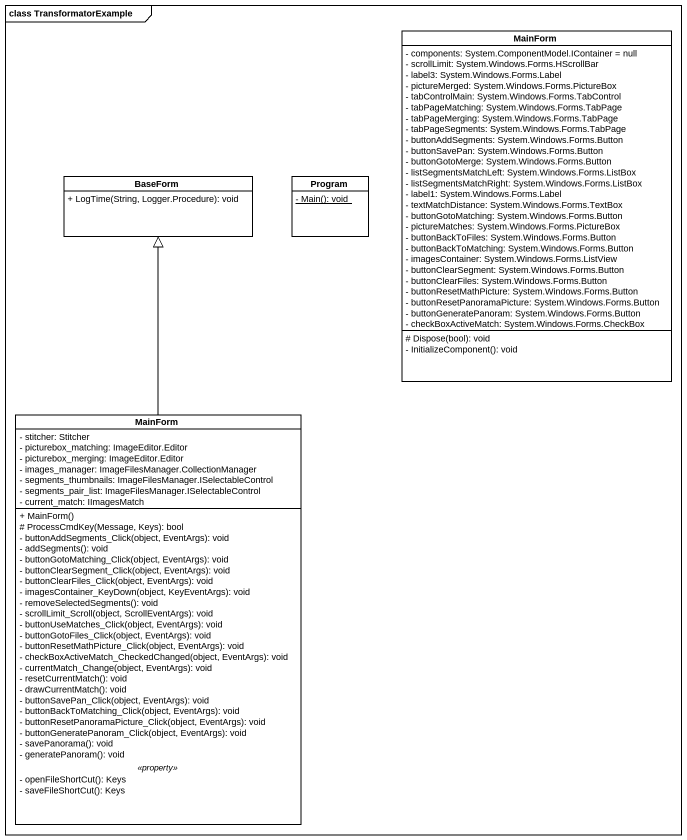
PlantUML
@startuml
mainframe class TransformatorExample
hide circle
hide empty members
skinparam classAttributeIconSize 0
class MainForm {
  - components: System.ComponentModel.IContainer = null
  - scrollLimit: System.Windows.Forms.HScrollBar
  - label3: System.Windows.Forms.Label
  - pictureMerged: System.Windows.Forms.PictureBox
  - tabControlMain: System.Windows.Forms.TabControl
  - tabPageMatching: System.Windows.Forms.TabPage
  - tabPageMerging: System.Windows.Forms.TabPage
  - tabPageSegments: System.Windows.Forms.TabPage
  - buttonAddSegments: System.Windows.Forms.Button
  - buttonSavePan: System.Windows.Forms.Button
  - buttonGotoMerge: System.Windows.Forms.Button
  - listSegmentsMatchLeft: System.Windows.Forms.ListBox
  - listSegmentsMatchRight: System.Windows.Forms.ListBox
  - label1: System.Windows.Forms.Label
  - textMatchDistance: System.Windows.Forms.TextBox
  - buttonGotoMatching: System.Windows.Forms.Button
  - pictureMatches: System.Windows.Forms.PictureBox
  - buttonBackToFiles: System.Windows.Forms.Button
  - buttonBackToMatching: System.Windows.Forms.Button
  - imagesContainer: System.Windows.Forms.ListView
  - buttonClearSegment: System.Windows.Forms.Button
  - buttonClearFiles: System.Windows.Forms.Button
  - buttonResetMathPicture: System.Windows.Forms.Button
  - buttonResetPanoramaPicture: System.Windows.Forms.Button
  - buttonGeneratePanoram: System.Windows.Forms.Button
  - checkBoxActiveMatch: System.Windows.Forms.CheckBox
  # Dispose(bool): void
  - InitializeComponent(): void
}
class BaseForm {
  + LogTime(String, Logger.Procedure): void
}
class Program {
  {static} - Main(): void
}
class "MainForm" as MainForm_2 {
  - stitcher: Stitcher
  - picturebox_matching: ImageEditor.Editor
  - picturebox_merging: ImageEditor.Editor
  - images_manager: ImageFilesManager.CollectionManager
  - segments_thumbnails: ImageFilesManager.ISelectableControl
  - segments_pair_list: ImageFilesManager.ISelectableControl
  - current_match: IImagesMatch
  --
  + MainForm()
  # ProcessCmdKey(Message, Keys): bool
  - buttonAddSegments_Click(object, EventArgs): void
  - addSegments(): void
  - buttonGotoMatching_Click(object, EventArgs): void
  - buttonClearSegment_Click(object, EventArgs): void
  - buttonClearFiles_Click(object, EventArgs): void
  - imagesContainer_KeyDown(object, KeyEventArgs): void
  - removeSelectedSegments(): void
  - scrollLimit_Scroll(object, ScrollEventArgs): void
  - buttonUseMatches_Click(object, EventArgs): void
  - buttonGotoFiles_Click(object, EventArgs): void
  - buttonResetMathPicture_Click(object, EventArgs): void
  - checkBoxActiveMatch_CheckedChanged(object, EventArgs): void
  - currentMatch_Change(object, EventArgs): void
  - resetCurrentMatch(): void
  - drawCurrentMatch(): void
  - buttonSavePan_Click(object, EventArgs): void
  - buttonBackToMatching_Click(object, EventArgs): void
  - buttonResetPanoramaPicture_Click(object, EventArgs): void
  - buttonGeneratePanoram_Click(object, EventArgs): void
  - savePanorama(): void
  - generatePanoram(): void
  .. <<property>> ..
  - openFileShortCut(): Keys
  - saveFileShortCut(): Keys
}
MainForm_2 -up-|> BaseForm
@enduml
